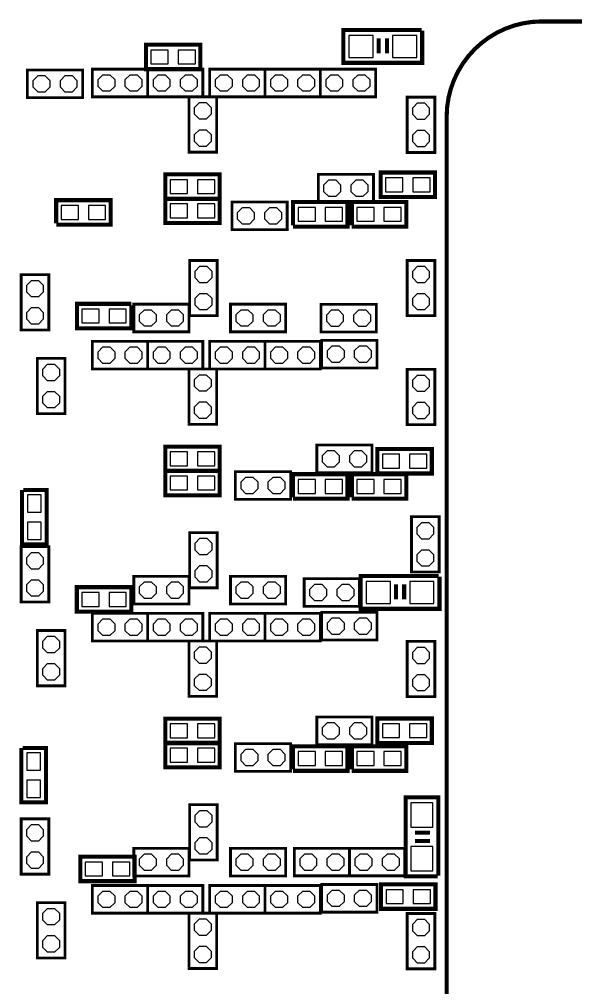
# Model space of a CAD drawing. Header units: millimetres. Extents: x -8 to 226, y -9 to 102.
# Drawn here: x 51.74 to 72.2, y 42.55 to 78.14 of the extents above; entities that cross this region are included whole.
import ezdxf

# ---------------------------------------------------------------- set-up
doc = ezdxf.new("R2010")
doc.units = ezdxf.units.MM
doc.header["$LTSCALE"] = 10
doc.layers.add('PG_SILKSCREEN_BOTTOM', color=3, linetype='Continuous')
doc.layers.add('PIN_BOTTOM', color=4, linetype='Continuous')

msp = doc.modelspace()

# ---------------------------------------------------------------- linework, layer by layer
at = {"layer": 'PG_SILKSCREEN_BOTTOM'}
for points in [[(67.452494, 74.560176, 0.1524, 0.1524, -0.414212), (70.952614, 78.060042, 0.1524, 0.1524, 0)], [(76.550774, 78.060042, 0.1524, 0.1524, 0), (70.952614, 78.060042, 0.1524, 0.1524, 0)], [(66.528188, 77.741272, 0.150114, 0.150114, 0), (63.654178, 77.741272, 0.150114, 0.150114, 0), (63.654178, 76.537312, 0.150114, 0.150114, 0), (66.553588, 76.537312, 0.150114, 0.150114, 0), (66.553588, 77.720952, 0.150114, 0.150114, 0)], [(64.955674, 77.436726, 0.150114, 0.150114, 0), (64.955674, 76.886816, 0.150114, 0.150114, 0)], [(65.255902, 77.436726, 0.150114, 0.150114, 0), (65.255902, 76.886816, 0.150114, 0.150114, 0)], [(67.452494, 74.560176, 0.1524, 0.1524, 0), (67.452494, 24.43988, 0.1524, 0.1524, 0)], [(57.107836, 71.537068, 0.150114, 0.150114, 0), (59.107832, 71.537068, 0.150114, 0.150114, 0), (59.107832, 72.437244, 0.150114, 0.150114, 0), (57.107836, 72.437244, 0.150114, 0.150114, 0), (57.107836, 71.587106, 0.150114, 0.150114, 0)], [(53.09489, 70.590664, 0.150114, 0.150114, 0), (55.094886, 70.590664, 0.150114, 0.150114, 0), (55.094886, 71.49084, 0.150114, 0.150114, 0), (53.09489, 71.49084, 0.150114, 0.150114, 0), (53.09489, 70.640702, 0.150114, 0.150114, 0)], [(59.107832, 71.548244, 0.150114, 0.150114, 0), (57.107836, 71.548244, 0.150114, 0.150114, 0), (57.107836, 70.648068, 0.150114, 0.150114, 0), (59.107832, 70.648068, 0.150114, 0.150114, 0), (59.107832, 71.498206, 0.150114, 0.150114, 0)], [(61.806836, 70.521068, 0.150114, 0.150114, 0), (63.806832, 70.521068, 0.150114, 0.150114, 0), (63.806832, 71.421244, 0.150114, 0.150114, 0), (61.806836, 71.421244, 0.150114, 0.150114, 0), (61.806836, 70.571106, 0.150114, 0.150114, 0)], [(63.965836, 70.521068, 0.150114, 0.150114, 0), (65.965832, 70.521068, 0.150114, 0.150114, 0), (65.965832, 71.421244, 0.150114, 0.150114, 0), (63.965836, 71.421244, 0.150114, 0.150114, 0), (63.965836, 70.571106, 0.150114, 0.150114, 0)], [(55.856886, 67.68084, 0.150114, 0.150114, 0), (53.85689, 67.68084, 0.150114, 0.150114, 0), (53.85689, 66.780664, 0.150114, 0.150114, 0), (55.856886, 66.780664, 0.150114, 0.150114, 0), (55.856886, 67.630802, 0.150114, 0.150114, 0)], [(57.107836, 61.535818, 0.150114, 0.150114, 0), (59.107832, 61.535818, 0.150114, 0.150114, 0), (59.107832, 62.435994, 0.150114, 0.150114, 0), (57.107836, 62.435994, 0.150114, 0.150114, 0), (57.107836, 61.585856, 0.150114, 0.150114, 0)], [(59.107832, 61.546994, 0.150114, 0.150114, 0), (57.107836, 61.546994, 0.150114, 0.150114, 0), (57.107836, 60.646818, 0.150114, 0.150114, 0), (59.107832, 60.646818, 0.150114, 0.150114, 0), (59.107832, 61.496956, 0.150114, 0.150114, 0)], [(61.806836, 60.519818, 0.150114, 0.150114, 0), (63.806832, 60.519818, 0.150114, 0.150114, 0), (63.806832, 61.419994, 0.150114, 0.150114, 0), (61.806836, 61.419994, 0.150114, 0.150114, 0), (61.806836, 60.569856, 0.150114, 0.150114, 0)], [(63.965836, 60.519818, 0.150114, 0.150114, 0), (65.965832, 60.519818, 0.150114, 0.150114, 0), (65.965832, 61.419994, 0.150114, 0.150114, 0), (63.965836, 61.419994, 0.150114, 0.150114, 0), (63.965836, 60.569856, 0.150114, 0.150114, 0)], [(51.8414, 60.83935, 0.150114, 0.150114, 0), (51.8414, 58.839354, 0.150114, 0.150114, 0), (52.741576, 58.839354, 0.150114, 0.150114, 0), (52.741576, 60.83935, 0.150114, 0.150114, 0), (51.891438, 60.83935, 0.150114, 0.150114, 0)], [(67.163188, 57.675272, 0.150114, 0.150114, 0), (64.289178, 57.675272, 0.150114, 0.150114, 0), (64.289178, 56.471312, 0.150114, 0.150114, 0), (67.188588, 56.471312, 0.150114, 0.150114, 0), (67.188588, 57.654952, 0.150114, 0.150114, 0)], [(65.590674, 57.370726, 0.150114, 0.150114, 0), (65.590674, 56.820816, 0.150114, 0.150114, 0)], [(65.890902, 57.370726, 0.150114, 0.150114, 0), (65.890902, 56.820816, 0.150114, 0.150114, 0)], [(57.107836, 51.534568, 0.150114, 0.150114, 0), (59.107832, 51.534568, 0.150114, 0.150114, 0), (59.107832, 52.434744, 0.150114, 0.150114, 0), (57.107836, 52.434744, 0.150114, 0.150114, 0), (57.107836, 51.584606, 0.150114, 0.150114, 0)], [(59.107832, 51.545744, 0.150114, 0.150114, 0), (57.107836, 51.545744, 0.150114, 0.150114, 0), (57.107836, 50.645568, 0.150114, 0.150114, 0), (59.107832, 50.645568, 0.150114, 0.150114, 0), (59.107832, 51.495706, 0.150114, 0.150114, 0)], [(51.816, 51.357276, 0.150114, 0.150114, 0), (51.816, 49.35728, 0.150114, 0.150114, 0), (52.716176, 49.35728, 0.150114, 0.150114, 0), (52.716176, 51.357276, 0.150114, 0.150114, 0), (51.866038, 51.357276, 0.150114, 0.150114, 0)], [(61.806836, 50.518568, 0.150114, 0.150114, 0), (63.806832, 50.518568, 0.150114, 0.150114, 0), (63.806832, 51.418744, 0.150114, 0.150114, 0), (61.806836, 51.418744, 0.150114, 0.150114, 0), (61.806836, 50.568606, 0.150114, 0.150114, 0)], [(63.965836, 50.518568, 0.150114, 0.150114, 0), (65.965832, 50.518568, 0.150114, 0.150114, 0), (65.965832, 51.418744, 0.150114, 0.150114, 0), (63.965836, 51.418744, 0.150114, 0.150114, 0), (63.965836, 50.568606, 0.150114, 0.150114, 0)], [(67.145408, 46.669452, 0.150114, 0.150114, 0), (67.145408, 49.543462, 0.150114, 0.150114, 0), (65.941448, 49.543462, 0.150114, 0.150114, 0), (65.941448, 46.644052, 0.150114, 0.150114, 0), (67.125088, 46.644052, 0.150114, 0.150114, 0)], [(66.840862, 48.241966, 0.150114, 0.150114, 0), (66.290952, 48.241966, 0.150114, 0.150114, 0)], [(66.840862, 47.941738, 0.150114, 0.150114, 0), (66.290952, 47.941738, 0.150114, 0.150114, 0)]]:
    msp.add_lwpolyline(points, format="xyseb", dxfattribs=at)
for points in [[(56.39689, 76.305664, 0.1524, 0.1524, 0), (58.396886, 76.305664, 0.1524, 0.1524, 0), (58.396886, 77.20584, 0.1524, 0.1524, 0), (56.39689, 77.20584, 0.1524, 0.1524, 0)], [(54.069488, 76.273152, 0.1016, 0.1016, 0), (52.037488, 76.273152, 0.1016, 0.1016, 0), (52.037488, 75.257152, 0.1016, 0.1016, 0), (54.069488, 75.257152, 0.1016, 0.1016, 0)], [(56.456834, 76.305156, 0.1016, 0.1016, 0), (54.424834, 76.305156, 0.1016, 0.1016, 0), (54.424834, 75.289156, 0.1016, 0.1016, 0), (56.456834, 75.289156, 0.1016, 0.1016, 0)], [(56.456834, 75.289156, 0.1016, 0.1016, 0), (58.488834, 75.289156, 0.1016, 0.1016, 0), (58.488834, 76.305156, 0.1016, 0.1016, 0), (56.456834, 76.305156, 0.1016, 0.1016, 0)], [(58.742834, 75.289156, 0.1016, 0.1016, 0), (60.774834, 75.289156, 0.1016, 0.1016, 0), (60.774834, 76.305156, 0.1016, 0.1016, 0), (58.742834, 76.305156, 0.1016, 0.1016, 0)], [(60.774834, 75.289156, 0.1016, 0.1016, 0), (62.806834, 75.289156, 0.1016, 0.1016, 0), (62.806834, 76.305156, 0.1016, 0.1016, 0), (60.774834, 76.305156, 0.1016, 0.1016, 0)], [(64.838834, 76.305156, 0.1016, 0.1016, 0), (62.806834, 76.305156, 0.1016, 0.1016, 0), (62.806834, 75.289156, 0.1016, 0.1016, 0), (64.838834, 75.289156, 0.1016, 0.1016, 0)], [(58.996834, 73.257156, 0.1016, 0.1016, 0), (58.996834, 75.289156, 0.1016, 0.1016, 0), (57.980834, 75.289156, 0.1016, 0.1016, 0), (57.980834, 73.257156, 0.1016, 0.1016, 0)], [(66.000884, 75.276202, 0.1016, 0.1016, 0), (66.000884, 73.244202, 0.1016, 0.1016, 0), (67.016884, 73.244202, 0.1016, 0.1016, 0), (67.016884, 75.276202, 0.1016, 0.1016, 0)], [(64.762888, 72.437752, 0.1016, 0.1016, 0), (62.730888, 72.437752, 0.1016, 0.1016, 0), (62.730888, 71.421752, 0.1016, 0.1016, 0), (64.762888, 71.421752, 0.1016, 0.1016, 0)], [(65.024762, 71.606664, 0.1524, 0.1524, 0), (67.024758, 71.606664, 0.1524, 0.1524, 0), (67.024758, 72.50684, 0.1524, 0.1524, 0), (65.024762, 72.50684, 0.1524, 0.1524, 0)], [(61.587888, 71.421752, 0.1016, 0.1016, 0), (59.555888, 71.421752, 0.1016, 0.1016, 0), (59.555888, 70.405752, 0.1016, 0.1016, 0), (61.587888, 70.405752, 0.1016, 0.1016, 0)], [(57.999884, 69.275452, 0.1016, 0.1016, 0), (57.999884, 67.243452, 0.1016, 0.1016, 0), (59.015884, 67.243452, 0.1016, 0.1016, 0), (59.015884, 69.275452, 0.1016, 0.1016, 0)], [(67.016884, 67.243452, 0.1016, 0.1016, 0), (67.016884, 69.275452, 0.1016, 0.1016, 0), (66.000884, 69.275452, 0.1016, 0.1016, 0), (66.000884, 67.243452, 0.1016, 0.1016, 0)], [(52.824888, 66.722752, 0.1016, 0.1016, 0), (52.824888, 68.754752, 0.1016, 0.1016, 0), (51.808888, 68.754752, 0.1016, 0.1016, 0), (51.808888, 66.722752, 0.1016, 0.1016, 0)], [(55.948834, 66.653156, 0.1016, 0.1016, 0), (57.980834, 66.653156, 0.1016, 0.1016, 0), (57.980834, 67.669156, 0.1016, 0.1016, 0), (55.948834, 67.669156, 0.1016, 0.1016, 0)], [(61.536834, 67.669156, 0.1016, 0.1016, 0), (59.504834, 67.669156, 0.1016, 0.1016, 0), (59.504834, 66.653156, 0.1016, 0.1016, 0), (61.536834, 66.653156, 0.1016, 0.1016, 0)], [(62.832488, 66.646552, 0.1016, 0.1016, 0), (64.864488, 66.646552, 0.1016, 0.1016, 0), (64.864488, 67.662552, 0.1016, 0.1016, 0), (62.832488, 67.662552, 0.1016, 0.1016, 0)], [(56.456834, 66.303906, 0.1016, 0.1016, 0), (54.424834, 66.303906, 0.1016, 0.1016, 0), (54.424834, 65.287906, 0.1016, 0.1016, 0), (56.456834, 65.287906, 0.1016, 0.1016, 0)], [(56.456834, 65.287906, 0.1016, 0.1016, 0), (58.488834, 65.287906, 0.1016, 0.1016, 0), (58.488834, 66.303906, 0.1016, 0.1016, 0), (56.456834, 66.303906, 0.1016, 0.1016, 0)], [(58.742834, 65.287906, 0.1016, 0.1016, 0), (60.774834, 65.287906, 0.1016, 0.1016, 0), (60.774834, 66.303906, 0.1016, 0.1016, 0), (58.742834, 66.303906, 0.1016, 0.1016, 0)], [(60.774834, 65.287906, 0.1016, 0.1016, 0), (62.806834, 65.287906, 0.1016, 0.1016, 0), (62.806834, 66.303906, 0.1016, 0.1016, 0), (60.774834, 66.303906, 0.1016, 0.1016, 0)], [(64.889888, 66.341752, 0.1016, 0.1016, 0), (62.857888, 66.341752, 0.1016, 0.1016, 0), (62.857888, 65.325752, 0.1016, 0.1016, 0), (64.889888, 65.325752, 0.1016, 0.1016, 0)], [(52.399184, 65.675002, 0.1016, 0.1016, 0), (52.399184, 63.643002, 0.1016, 0.1016, 0), (53.415184, 63.643002, 0.1016, 0.1016, 0), (53.415184, 65.675002, 0.1016, 0.1016, 0)], [(58.996834, 63.255906, 0.1016, 0.1016, 0), (58.996834, 65.287906, 0.1016, 0.1016, 0), (57.980834, 65.287906, 0.1016, 0.1016, 0), (57.980834, 63.255906, 0.1016, 0.1016, 0)], [(66.000884, 65.274952, 0.1016, 0.1016, 0), (66.000884, 63.242952, 0.1016, 0.1016, 0), (67.016884, 63.242952, 0.1016, 0.1016, 0), (67.016884, 65.274952, 0.1016, 0.1016, 0)], [(64.711834, 62.493906, 0.1016, 0.1016, 0), (62.679834, 62.493906, 0.1016, 0.1016, 0), (62.679834, 61.477906, 0.1016, 0.1016, 0), (64.711834, 61.477906, 0.1016, 0.1016, 0)], [(64.90589, 61.446664, 0.1524, 0.1524, 0), (66.905886, 61.446664, 0.1524, 0.1524, 0), (66.905886, 62.34684, 0.1524, 0.1524, 0), (64.90589, 62.34684, 0.1524, 0.1524, 0)], [(61.714888, 61.515752, 0.1016, 0.1016, 0), (59.682888, 61.515752, 0.1016, 0.1016, 0), (59.682888, 60.499752, 0.1016, 0.1016, 0), (61.714888, 60.499752, 0.1016, 0.1016, 0)], [(67.175888, 57.824878, 0.1016, 0.1016, 0), (67.175888, 59.856878, 0.1016, 0.1016, 0), (66.159888, 59.856878, 0.1016, 0.1016, 0), (66.159888, 57.824878, 0.1016, 0.1016, 0)], [(57.999884, 59.274202, 0.1016, 0.1016, 0), (57.999884, 57.242202, 0.1016, 0.1016, 0), (59.015884, 57.242202, 0.1016, 0.1016, 0), (59.015884, 59.274202, 0.1016, 0.1016, 0)], [(52.824888, 56.721502, 0.1016, 0.1016, 0), (52.824888, 58.753502, 0.1016, 0.1016, 0), (51.808888, 58.753502, 0.1016, 0.1016, 0), (51.808888, 56.721502, 0.1016, 0.1016, 0)], [(55.948834, 56.651906, 0.1016, 0.1016, 0), (57.980834, 56.651906, 0.1016, 0.1016, 0), (57.980834, 57.667906, 0.1016, 0.1016, 0), (55.948834, 57.667906, 0.1016, 0.1016, 0)], [(61.536834, 57.667906, 0.1016, 0.1016, 0), (59.504834, 57.667906, 0.1016, 0.1016, 0), (59.504834, 56.651906, 0.1016, 0.1016, 0), (61.536834, 56.651906, 0.1016, 0.1016, 0)], [(55.856886, 57.26684, 0.1524, 0.1524, 0), (53.85689, 57.26684, 0.1524, 0.1524, 0), (53.85689, 56.366664, 0.1524, 0.1524, 0), (55.856886, 56.366664, 0.1524, 0.1524, 0)], [(62.215014, 56.562752, 0.1016, 0.1016, 0), (64.247014, 56.562752, 0.1016, 0.1016, 0), (64.247014, 57.578752, 0.1016, 0.1016, 0), (62.215014, 57.578752, 0.1016, 0.1016, 0)], [(56.456834, 56.302656, 0.1016, 0.1016, 0), (54.424834, 56.302656, 0.1016, 0.1016, 0), (54.424834, 55.286656, 0.1016, 0.1016, 0), (56.456834, 55.286656, 0.1016, 0.1016, 0)], [(56.456834, 55.286656, 0.1016, 0.1016, 0), (58.488834, 55.286656, 0.1016, 0.1016, 0), (58.488834, 56.302656, 0.1016, 0.1016, 0), (56.456834, 56.302656, 0.1016, 0.1016, 0)], [(58.742834, 55.286656, 0.1016, 0.1016, 0), (60.774834, 55.286656, 0.1016, 0.1016, 0), (60.774834, 56.302656, 0.1016, 0.1016, 0), (58.742834, 56.302656, 0.1016, 0.1016, 0)], [(60.774834, 55.286656, 0.1016, 0.1016, 0), (62.806834, 55.286656, 0.1016, 0.1016, 0), (62.806834, 56.302656, 0.1016, 0.1016, 0), (60.774834, 56.302656, 0.1016, 0.1016, 0)], [(64.889888, 56.340502, 0.1016, 0.1016, 0), (62.857888, 56.340502, 0.1016, 0.1016, 0), (62.857888, 55.324502, 0.1016, 0.1016, 0), (64.889888, 55.324502, 0.1016, 0.1016, 0)], [(52.399184, 55.673752, 0.1016, 0.1016, 0), (52.399184, 53.641752, 0.1016, 0.1016, 0), (53.415184, 53.641752, 0.1016, 0.1016, 0), (53.415184, 55.673752, 0.1016, 0.1016, 0)], [(58.996834, 53.254656, 0.1016, 0.1016, 0), (58.996834, 55.286656, 0.1016, 0.1016, 0), (57.980834, 55.286656, 0.1016, 0.1016, 0), (57.980834, 53.254656, 0.1016, 0.1016, 0)], [(66.000884, 55.273702, 0.1016, 0.1016, 0), (66.000884, 53.241702, 0.1016, 0.1016, 0), (67.016884, 53.241702, 0.1016, 0.1016, 0), (67.016884, 55.273702, 0.1016, 0.1016, 0)], [(64.711834, 52.492656, 0.1016, 0.1016, 0), (62.679834, 52.492656, 0.1016, 0.1016, 0), (62.679834, 51.476656, 0.1016, 0.1016, 0), (64.711834, 51.476656, 0.1016, 0.1016, 0)], [(64.90589, 51.540664, 0.1524, 0.1524, 0), (66.905886, 51.540664, 0.1524, 0.1524, 0), (66.905886, 52.44084, 0.1524, 0.1524, 0), (64.90589, 52.44084, 0.1524, 0.1524, 0)], [(61.714888, 51.514502, 0.1016, 0.1016, 0), (59.682888, 51.514502, 0.1016, 0.1016, 0), (59.682888, 50.498502, 0.1016, 0.1016, 0), (61.714888, 50.498502, 0.1016, 0.1016, 0)], [(57.999884, 49.272952, 0.1016, 0.1016, 0), (57.999884, 47.240952, 0.1016, 0.1016, 0), (59.015884, 47.240952, 0.1016, 0.1016, 0), (59.015884, 49.272952, 0.1016, 0.1016, 0)], [(52.824888, 46.720252, 0.1016, 0.1016, 0), (52.824888, 48.752252, 0.1016, 0.1016, 0), (51.808888, 48.752252, 0.1016, 0.1016, 0), (51.808888, 46.720252, 0.1016, 0.1016, 0)], [(55.948834, 46.650656, 0.1016, 0.1016, 0), (57.980834, 46.650656, 0.1016, 0.1016, 0), (57.980834, 47.666656, 0.1016, 0.1016, 0), (55.948834, 47.666656, 0.1016, 0.1016, 0)], [(61.536834, 47.666656, 0.1016, 0.1016, 0), (59.504834, 47.666656, 0.1016, 0.1016, 0), (59.504834, 46.650656, 0.1016, 0.1016, 0), (61.536834, 46.650656, 0.1016, 0.1016, 0)], [(63.881762, 47.672752, 0.1016, 0.1016, 0), (61.849762, 47.672752, 0.1016, 0.1016, 0), (61.849762, 46.656752, 0.1016, 0.1016, 0), (63.881762, 46.656752, 0.1016, 0.1016, 0)], [(65.913762, 47.672752, 0.1016, 0.1016, 0), (63.881762, 47.672752, 0.1016, 0.1016, 0), (63.881762, 46.656752, 0.1016, 0.1016, 0), (65.913762, 46.656752, 0.1016, 0.1016, 0)], [(55.983886, 47.36084, 0.1524, 0.1524, 0), (53.98389, 47.36084, 0.1524, 0.1524, 0), (53.98389, 46.460664, 0.1524, 0.1524, 0), (55.983886, 46.460664, 0.1524, 0.1524, 0)], [(56.456834, 46.301406, 0.1016, 0.1016, 0), (54.424834, 46.301406, 0.1016, 0.1016, 0), (54.424834, 45.285406, 0.1016, 0.1016, 0), (56.456834, 45.285406, 0.1016, 0.1016, 0)], [(56.456834, 45.285406, 0.1016, 0.1016, 0), (58.488834, 45.285406, 0.1016, 0.1016, 0), (58.488834, 46.301406, 0.1016, 0.1016, 0), (56.456834, 46.301406, 0.1016, 0.1016, 0)], [(58.742834, 45.285406, 0.1016, 0.1016, 0), (60.774834, 45.285406, 0.1016, 0.1016, 0), (60.774834, 46.301406, 0.1016, 0.1016, 0), (58.742834, 46.301406, 0.1016, 0.1016, 0)], [(60.774834, 45.285406, 0.1016, 0.1016, 0), (62.806834, 45.285406, 0.1016, 0.1016, 0), (62.806834, 46.301406, 0.1016, 0.1016, 0), (60.774834, 46.301406, 0.1016, 0.1016, 0)], [(64.889888, 46.339252, 0.1016, 0.1016, 0), (62.857888, 46.339252, 0.1016, 0.1016, 0), (62.857888, 45.323252, 0.1016, 0.1016, 0), (64.889888, 45.323252, 0.1016, 0.1016, 0)], [(67.041014, 46.34484, 0.1524, 0.1524, 0), (65.041018, 46.34484, 0.1524, 0.1524, 0), (65.041018, 45.444664, 0.1524, 0.1524, 0), (67.041014, 45.444664, 0.1524, 0.1524, 0)], [(52.399184, 45.672502, 0.1016, 0.1016, 0), (52.399184, 43.640502, 0.1016, 0.1016, 0), (53.415184, 43.640502, 0.1016, 0.1016, 0), (53.415184, 45.672502, 0.1016, 0.1016, 0)], [(58.996834, 43.253406, 0.1016, 0.1016, 0), (58.996834, 45.285406, 0.1016, 0.1016, 0), (57.980834, 45.285406, 0.1016, 0.1016, 0), (57.980834, 43.253406, 0.1016, 0.1016, 0)], [(66.000884, 45.272452, 0.1016, 0.1016, 0), (66.000884, 43.240452, 0.1016, 0.1016, 0), (67.016884, 43.240452, 0.1016, 0.1016, 0), (67.016884, 45.272452, 0.1016, 0.1016, 0)]]:
    msp.add_lwpolyline(points, format="xyseb", close=True, dxfattribs=at)
at = {"layer": 'PIN_BOTTOM'}
for points in [[(63.861188, 76.730352), (64.750188, 76.730352), (64.750188, 77.543152), (63.861188, 77.543152)], [(65.461388, 76.730352), (66.350388, 76.730352), (66.350388, 77.543152), (65.461388, 77.543152)], [(57.214516, 77.009752), (56.579516, 77.009752), (56.579516, 76.501752), (57.214516, 76.501752)], [(58.21426, 77.009752), (57.57926, 77.009752), (57.57926, 76.501752), (58.21426, 76.501752)], [(52.67961, 75.460352), (52.427114, 75.460352), (52.248562, 75.638904), (52.248562, 75.8914), (52.427114, 76.069952), (52.67961, 76.069952), (52.858162, 75.8914), (52.858162, 75.638904)], [(53.679862, 75.460352), (53.427366, 75.460352), (53.248814, 75.638904), (53.248814, 75.8914), (53.427366, 76.069952), (53.679862, 76.069952), (53.858414, 75.8914), (53.858414, 75.638904)], [(55.066956, 75.492356), (54.81446, 75.492356), (54.635908, 75.670908), (54.635908, 75.923404), (54.81446, 76.101956), (55.066956, 76.101956), (55.245508, 75.923404), (55.245508, 75.670908)], [(56.067208, 75.492356), (55.814712, 75.492356), (55.63616, 75.670908), (55.63616, 75.923404), (55.814712, 76.101956), (56.067208, 76.101956), (56.24576, 75.923404), (56.24576, 75.670908)], [(57.098956, 75.492356), (56.84646, 75.492356), (56.667908, 75.670908), (56.667908, 75.923404), (56.84646, 76.101956), (57.098956, 76.101956), (57.277508, 75.923404), (57.277508, 75.670908)], [(58.099208, 75.492356), (57.846712, 75.492356), (57.66816, 75.670908), (57.66816, 75.923404), (57.846712, 76.101956), (58.099208, 76.101956), (58.27776, 75.923404), (58.27776, 75.670908)], [(59.384956, 75.492356), (59.13246, 75.492356), (58.953908, 75.670908), (58.953908, 75.923404), (59.13246, 76.101956), (59.384956, 76.101956), (59.563508, 75.923404), (59.563508, 75.670908)], [(60.385208, 75.492356), (60.132712, 75.492356), (59.95416, 75.670908), (59.95416, 75.923404), (60.132712, 76.101956), (60.385208, 76.101956), (60.56376, 75.923404), (60.56376, 75.670908)], [(61.416956, 75.492356), (61.16446, 75.492356), (60.985908, 75.670908), (60.985908, 75.923404), (61.16446, 76.101956), (61.416956, 76.101956), (61.595508, 75.923404), (61.595508, 75.670908)], [(62.417208, 75.492356), (62.164712, 75.492356), (61.98616, 75.670908), (61.98616, 75.923404), (62.164712, 76.101956), (62.417208, 76.101956), (62.59576, 75.923404), (62.59576, 75.670908)], [(63.448956, 75.492356), (63.19646, 75.492356), (63.017908, 75.670908), (63.017908, 75.923404), (63.19646, 76.101956), (63.448956, 76.101956), (63.627508, 75.923404), (63.627508, 75.670908)], [(64.449208, 75.492356), (64.196712, 75.492356), (64.01816, 75.670908), (64.01816, 75.923404), (64.196712, 76.101956), (64.449208, 76.101956), (64.62776, 75.923404), (64.62776, 75.670908)], [(58.615082, 74.468482), (58.362586, 74.468482), (58.184034, 74.647034), (58.184034, 74.89953), (58.362586, 75.078082), (58.615082, 75.078082), (58.793634, 74.89953), (58.793634, 74.647034)], [(66.635132, 74.455528), (66.382636, 74.455528), (66.204084, 74.63408), (66.204084, 74.886576), (66.382636, 75.065128), (66.635132, 75.065128), (66.813684, 74.886576), (66.813684, 74.63408)], [(58.615082, 73.46823), (58.362586, 73.46823), (58.184034, 73.646782), (58.184034, 73.899278), (58.362586, 74.07783), (58.615082, 74.07783), (58.793634, 73.899278), (58.793634, 73.646782)], [(66.635132, 73.455276), (66.382636, 73.455276), (66.204084, 73.633828), (66.204084, 73.886324), (66.382636, 74.064876), (66.635132, 74.064876), (66.813684, 73.886324), (66.813684, 73.633828)], [(65.842388, 72.310752), (65.207388, 72.310752), (65.207388, 71.802752), (65.842388, 71.802752)], [(66.842132, 72.310752), (66.207132, 72.310752), (66.207132, 71.802752), (66.842132, 71.802752)], [(57.925462, 72.241156), (57.290462, 72.241156), (57.290462, 71.733156), (57.925462, 71.733156)], [(58.925206, 72.241156), (58.290206, 72.241156), (58.290206, 71.733156), (58.925206, 71.733156)], [(63.37301, 71.624952), (63.120514, 71.624952), (62.941962, 71.803504), (62.941962, 72.056), (63.120514, 72.234552), (63.37301, 72.234552), (63.551562, 72.056), (63.551562, 71.803504)], [(64.373262, 71.624952), (64.120766, 71.624952), (63.942214, 71.803504), (63.942214, 72.056), (64.120766, 72.234552), (64.373262, 72.234552), (64.551814, 72.056), (64.551814, 71.803504)], [(53.912516, 71.294752), (53.277516, 71.294752), (53.277516, 70.786752), (53.912516, 70.786752)], [(54.91226, 71.294752), (54.27726, 71.294752), (54.27726, 70.786752), (54.91226, 70.786752)], [(57.290462, 70.844156), (57.925462, 70.844156), (57.925462, 71.352156), (57.290462, 71.352156)], [(58.290206, 70.844156), (58.925206, 70.844156), (58.925206, 71.352156), (58.290206, 71.352156)], [(60.19801, 70.608952), (59.945514, 70.608952), (59.766962, 70.787504), (59.766962, 71.04), (59.945514, 71.218552), (60.19801, 71.218552), (60.376562, 71.04), (60.376562, 70.787504)], [(61.198262, 70.608952), (60.945766, 70.608952), (60.767214, 70.787504), (60.767214, 71.04), (60.945766, 71.218552), (61.198262, 71.218552), (61.376814, 71.04), (61.376814, 70.787504)], [(62.624462, 71.225156), (61.989462, 71.225156), (61.989462, 70.717156), (62.624462, 70.717156)], [(63.624206, 71.225156), (62.989206, 71.225156), (62.989206, 70.717156), (63.624206, 70.717156)], [(64.783462, 71.225156), (64.148462, 71.225156), (64.148462, 70.717156), (64.783462, 70.717156)], [(65.783206, 71.225156), (65.148206, 71.225156), (65.148206, 70.717156), (65.783206, 70.717156)], [(58.634132, 68.454778), (58.381636, 68.454778), (58.203084, 68.63333), (58.203084, 68.885826), (58.381636, 69.064378), (58.634132, 69.064378), (58.812684, 68.885826), (58.812684, 68.63333)], [(66.635132, 68.454778), (66.382636, 68.454778), (66.204084, 68.63333), (66.204084, 68.885826), (66.382636, 69.064378), (66.635132, 69.064378), (66.813684, 68.885826), (66.813684, 68.63333)], [(52.443136, 67.934078), (52.19064, 67.934078), (52.012088, 68.11263), (52.012088, 68.365126), (52.19064, 68.543678), (52.443136, 68.543678), (52.621688, 68.365126), (52.621688, 68.11263)], [(58.634132, 67.454526), (58.381636, 67.454526), (58.203084, 67.633078), (58.203084, 67.885574), (58.381636, 68.064126), (58.634132, 68.064126), (58.812684, 67.885574), (58.812684, 67.633078)], [(66.635132, 67.454526), (66.382636, 67.454526), (66.204084, 67.633078), (66.204084, 67.885574), (66.382636, 68.064126), (66.635132, 68.064126), (66.813684, 67.885574), (66.813684, 67.633078)], [(52.443136, 66.933826), (52.19064, 66.933826), (52.012088, 67.112378), (52.012088, 67.364874), (52.19064, 67.543426), (52.443136, 67.543426), (52.621688, 67.364874), (52.621688, 67.112378)], [(54.039516, 66.976752), (54.674516, 66.976752), (54.674516, 67.484752), (54.039516, 67.484752)], [(55.03926, 66.976752), (55.67426, 66.976752), (55.67426, 67.484752), (55.03926, 67.484752)], [(56.590956, 66.856356), (56.33846, 66.856356), (56.159908, 67.034908), (56.159908, 67.287404), (56.33846, 67.465956), (56.590956, 67.465956), (56.769508, 67.287404), (56.769508, 67.034908)], [(57.591208, 66.856356), (57.338712, 66.856356), (57.16016, 67.034908), (57.16016, 67.287404), (57.338712, 67.465956), (57.591208, 67.465956), (57.76976, 67.287404), (57.76976, 67.034908)], [(60.146956, 66.856356), (59.89446, 66.856356), (59.715908, 67.034908), (59.715908, 67.287404), (59.89446, 67.465956), (60.146956, 67.465956), (60.325508, 67.287404), (60.325508, 67.034908)], [(61.147208, 66.856356), (60.894712, 66.856356), (60.71616, 67.034908), (60.71616, 67.287404), (60.894712, 67.465956), (61.147208, 67.465956), (61.32576, 67.287404), (61.32576, 67.034908)], [(63.47461, 66.849752), (63.222114, 66.849752), (63.043562, 67.028304), (63.043562, 67.2808), (63.222114, 67.459352), (63.47461, 67.459352), (63.653162, 67.2808), (63.653162, 67.028304)], [(64.474862, 66.849752), (64.222366, 66.849752), (64.043814, 67.028304), (64.043814, 67.2808), (64.222366, 67.459352), (64.474862, 67.459352), (64.653414, 67.2808), (64.653414, 67.028304)], [(55.066956, 65.491106), (54.81446, 65.491106), (54.635908, 65.669658), (54.635908, 65.922154), (54.81446, 66.100706), (55.066956, 66.100706), (55.245508, 65.922154), (55.245508, 65.669658)], [(56.067208, 65.491106), (55.814712, 65.491106), (55.63616, 65.669658), (55.63616, 65.922154), (55.814712, 66.100706), (56.067208, 66.100706), (56.24576, 65.922154), (56.24576, 65.669658)], [(57.098956, 65.491106), (56.84646, 65.491106), (56.667908, 65.669658), (56.667908, 65.922154), (56.84646, 66.100706), (57.098956, 66.100706), (57.277508, 65.922154), (57.277508, 65.669658)], [(58.099208, 65.491106), (57.846712, 65.491106), (57.66816, 65.669658), (57.66816, 65.922154), (57.846712, 66.100706), (58.099208, 66.100706), (58.27776, 65.922154), (58.27776, 65.669658)], [(59.384956, 65.491106), (59.13246, 65.491106), (58.953908, 65.669658), (58.953908, 65.922154), (59.13246, 66.100706), (59.384956, 66.100706), (59.563508, 65.922154), (59.563508, 65.669658)], [(60.385208, 65.491106), (60.132712, 65.491106), (59.95416, 65.669658), (59.95416, 65.922154), (60.132712, 66.100706), (60.385208, 66.100706), (60.56376, 65.922154), (60.56376, 65.669658)], [(61.416956, 65.491106), (61.16446, 65.491106), (60.985908, 65.669658), (60.985908, 65.922154), (61.16446, 66.100706), (61.416956, 66.100706), (61.595508, 65.922154), (61.595508, 65.669658)], [(62.417208, 65.491106), (62.164712, 65.491106), (61.98616, 65.669658), (61.98616, 65.922154), (62.164712, 66.100706), (62.417208, 66.100706), (62.59576, 65.922154), (62.59576, 65.669658)], [(63.50001, 65.528952), (63.247514, 65.528952), (63.068962, 65.707504), (63.068962, 65.96), (63.247514, 66.138552), (63.50001, 66.138552), (63.678562, 65.96), (63.678562, 65.707504)], [(64.500262, 65.528952), (64.247766, 65.528952), (64.069214, 65.707504), (64.069214, 65.96), (64.247766, 66.138552), (64.500262, 66.138552), (64.678814, 65.96), (64.678814, 65.707504)], [(53.033432, 64.854328), (52.780936, 64.854328), (52.602384, 65.03288), (52.602384, 65.285376), (52.780936, 65.463928), (53.033432, 65.463928), (53.211984, 65.285376), (53.211984, 65.03288)], [(58.615082, 64.467232), (58.362586, 64.467232), (58.184034, 64.645784), (58.184034, 64.89828), (58.362586, 65.076832), (58.615082, 65.076832), (58.793634, 64.89828), (58.793634, 64.645784)], [(66.635132, 64.454278), (66.382636, 64.454278), (66.204084, 64.63283), (66.204084, 64.885326), (66.382636, 65.063878), (66.635132, 65.063878), (66.813684, 64.885326), (66.813684, 64.63283)], [(53.033432, 63.854076), (52.780936, 63.854076), (52.602384, 64.032628), (52.602384, 64.285124), (52.780936, 64.463676), (53.033432, 64.463676), (53.211984, 64.285124), (53.211984, 64.032628)], [(58.615082, 63.46698), (58.362586, 63.46698), (58.184034, 63.645532), (58.184034, 63.898028), (58.362586, 64.07658), (58.615082, 64.07658), (58.793634, 63.898028), (58.793634, 63.645532)], [(66.635132, 63.454026), (66.382636, 63.454026), (66.204084, 63.632578), (66.204084, 63.885074), (66.382636, 64.063626), (66.635132, 64.063626), (66.813684, 63.885074), (66.813684, 63.632578)], [(63.321956, 61.681106), (63.06946, 61.681106), (62.890908, 61.859658), (62.890908, 62.112154), (63.06946, 62.290706), (63.321956, 62.290706), (63.500508, 62.112154), (63.500508, 61.859658)], [(64.322208, 61.681106), (64.069712, 61.681106), (63.89116, 61.859658), (63.89116, 62.112154), (64.069712, 62.290706), (64.322208, 62.290706), (64.50076, 62.112154), (64.50076, 61.859658)], [(57.925462, 62.239906), (57.290462, 62.239906), (57.290462, 61.731906), (57.925462, 61.731906)], [(58.925206, 62.239906), (58.290206, 62.239906), (58.290206, 61.731906), (58.925206, 61.731906)], [(65.723516, 62.150752), (65.088516, 62.150752), (65.088516, 61.642752), (65.723516, 61.642752)], [(66.72326, 62.150752), (66.08826, 62.150752), (66.08826, 61.642752), (66.72326, 61.642752)], [(57.290462, 60.842906), (57.925462, 60.842906), (57.925462, 61.350906), (57.290462, 61.350906)], [(58.290206, 60.842906), (58.925206, 60.842906), (58.925206, 61.350906), (58.290206, 61.350906)], [(60.32501, 60.702952), (60.072514, 60.702952), (59.893962, 60.881504), (59.893962, 61.134), (60.072514, 61.312552), (60.32501, 61.312552), (60.503562, 61.134), (60.503562, 60.881504)], [(61.325262, 60.702952), (61.072766, 60.702952), (60.894214, 60.881504), (60.894214, 61.134), (61.072766, 61.312552), (61.325262, 61.312552), (61.503814, 61.134), (61.503814, 60.881504)], [(62.624462, 61.223906), (61.989462, 61.223906), (61.989462, 60.715906), (62.624462, 60.715906)], [(63.624206, 61.223906), (62.989206, 61.223906), (62.989206, 60.715906), (63.624206, 60.715906)], [(64.783462, 61.223906), (64.148462, 61.223906), (64.148462, 60.715906), (64.783462, 60.715906)], [(65.783206, 61.223906), (65.148206, 61.223906), (65.148206, 60.715906), (65.783206, 60.715906)], [(52.545488, 60.021724), (52.545488, 60.656724), (52.037488, 60.656724), (52.037488, 60.021724)], [(52.545488, 59.02198), (52.545488, 59.65698), (52.037488, 59.65698), (52.037488, 59.02198)], [(66.794136, 59.036204), (66.54164, 59.036204), (66.363088, 59.214756), (66.363088, 59.467252), (66.54164, 59.645804), (66.794136, 59.645804), (66.972688, 59.467252), (66.972688, 59.214756)], [(58.634132, 58.453528), (58.381636, 58.453528), (58.203084, 58.63208), (58.203084, 58.884576), (58.381636, 59.063128), (58.634132, 59.063128), (58.812684, 58.884576), (58.812684, 58.63208)], [(52.443136, 57.932828), (52.19064, 57.932828), (52.012088, 58.11138), (52.012088, 58.363876), (52.19064, 58.542428), (52.443136, 58.542428), (52.621688, 58.363876), (52.621688, 58.11138)], [(66.794136, 58.035952), (66.54164, 58.035952), (66.363088, 58.214504), (66.363088, 58.467), (66.54164, 58.645552), (66.794136, 58.645552), (66.972688, 58.467), (66.972688, 58.214504)], [(58.634132, 57.453276), (58.381636, 57.453276), (58.203084, 57.631828), (58.203084, 57.884324), (58.381636, 58.062876), (58.634132, 58.062876), (58.812684, 57.884324), (58.812684, 57.631828)], [(52.443136, 56.932576), (52.19064, 56.932576), (52.012088, 57.111128), (52.012088, 57.363624), (52.19064, 57.542176), (52.443136, 57.542176), (52.621688, 57.363624), (52.621688, 57.111128)], [(56.590956, 56.855106), (56.33846, 56.855106), (56.159908, 57.033658), (56.159908, 57.286154), (56.33846, 57.464706), (56.590956, 57.464706), (56.769508, 57.286154), (56.769508, 57.033658)], [(57.591208, 56.855106), (57.338712, 56.855106), (57.16016, 57.033658), (57.16016, 57.286154), (57.338712, 57.464706), (57.591208, 57.464706), (57.76976, 57.286154), (57.76976, 57.033658)], [(60.146956, 56.855106), (59.89446, 56.855106), (59.715908, 57.033658), (59.715908, 57.286154), (59.89446, 57.464706), (60.146956, 57.464706), (60.325508, 57.286154), (60.325508, 57.033658)], [(61.147208, 56.855106), (60.894712, 56.855106), (60.71616, 57.033658), (60.71616, 57.286154), (60.894712, 57.464706), (61.147208, 57.464706), (61.32576, 57.286154), (61.32576, 57.033658)], [(62.857136, 56.765952), (62.60464, 56.765952), (62.426088, 56.944504), (62.426088, 57.197), (62.60464, 57.375552), (62.857136, 57.375552), (63.035688, 57.197), (63.035688, 56.944504)], [(63.857388, 56.765952), (63.604892, 56.765952), (63.42634, 56.944504), (63.42634, 57.197), (63.604892, 57.375552), (63.857388, 57.375552), (64.03594, 57.197), (64.03594, 56.944504)], [(64.496188, 56.664352), (65.385188, 56.664352), (65.385188, 57.477152), (64.496188, 57.477152)], [(66.096388, 56.664352), (66.985388, 56.664352), (66.985388, 57.477152), (66.096388, 57.477152)], [(54.039516, 56.562752), (54.674516, 56.562752), (54.674516, 57.070752), (54.039516, 57.070752)], [(55.03926, 56.562752), (55.67426, 56.562752), (55.67426, 57.070752), (55.03926, 57.070752)], [(55.066956, 55.489856), (54.81446, 55.489856), (54.635908, 55.668408), (54.635908, 55.920904), (54.81446, 56.099456), (55.066956, 56.099456), (55.245508, 55.920904), (55.245508, 55.668408)], [(56.067208, 55.489856), (55.814712, 55.489856), (55.63616, 55.668408), (55.63616, 55.920904), (55.814712, 56.099456), (56.067208, 56.099456), (56.24576, 55.920904), (56.24576, 55.668408)], [(57.098956, 55.489856), (56.84646, 55.489856), (56.667908, 55.668408), (56.667908, 55.920904), (56.84646, 56.099456), (57.098956, 56.099456), (57.277508, 55.920904), (57.277508, 55.668408)], [(58.099208, 55.489856), (57.846712, 55.489856), (57.66816, 55.668408), (57.66816, 55.920904), (57.846712, 56.099456), (58.099208, 56.099456), (58.27776, 55.920904), (58.27776, 55.668408)], [(59.384956, 55.489856), (59.13246, 55.489856), (58.953908, 55.668408), (58.953908, 55.920904), (59.13246, 56.099456), (59.384956, 56.099456), (59.563508, 55.920904), (59.563508, 55.668408)], [(60.385208, 55.489856), (60.132712, 55.489856), (59.95416, 55.668408), (59.95416, 55.920904), (60.132712, 56.099456), (60.385208, 56.099456), (60.56376, 55.920904), (60.56376, 55.668408)], [(61.416956, 55.489856), (61.16446, 55.489856), (60.985908, 55.668408), (60.985908, 55.920904), (61.16446, 56.099456), (61.416956, 56.099456), (61.595508, 55.920904), (61.595508, 55.668408)], [(62.417208, 55.489856), (62.164712, 55.489856), (61.98616, 55.668408), (61.98616, 55.920904), (62.164712, 56.099456), (62.417208, 56.099456), (62.59576, 55.920904), (62.59576, 55.668408)], [(63.50001, 55.527702), (63.247514, 55.527702), (63.068962, 55.706254), (63.068962, 55.95875), (63.247514, 56.137302), (63.50001, 56.137302), (63.678562, 55.95875), (63.678562, 55.706254)], [(64.500262, 55.527702), (64.247766, 55.527702), (64.069214, 55.706254), (64.069214, 55.95875), (64.247766, 56.137302), (64.500262, 56.137302), (64.678814, 55.95875), (64.678814, 55.706254)], [(53.033432, 54.853078), (52.780936, 54.853078), (52.602384, 55.03163), (52.602384, 55.284126), (52.780936, 55.462678), (53.033432, 55.462678), (53.211984, 55.284126), (53.211984, 55.03163)], [(58.615082, 54.465982), (58.362586, 54.465982), (58.184034, 54.644534), (58.184034, 54.89703), (58.362586, 55.075582), (58.615082, 55.075582), (58.793634, 54.89703), (58.793634, 54.644534)], [(66.635132, 54.453028), (66.382636, 54.453028), (66.204084, 54.63158), (66.204084, 54.884076), (66.382636, 55.062628), (66.635132, 55.062628), (66.813684, 54.884076), (66.813684, 54.63158)], [(53.033432, 53.852826), (52.780936, 53.852826), (52.602384, 54.031378), (52.602384, 54.283874), (52.780936, 54.462426), (53.033432, 54.462426), (53.211984, 54.283874), (53.211984, 54.031378)], [(58.615082, 53.46573), (58.362586, 53.46573), (58.184034, 53.644282), (58.184034, 53.896778), (58.362586, 54.07533), (58.615082, 54.07533), (58.793634, 53.896778), (58.793634, 53.644282)], [(66.635132, 53.452776), (66.382636, 53.452776), (66.204084, 53.631328), (66.204084, 53.883824), (66.382636, 54.062376), (66.635132, 54.062376), (66.813684, 53.883824), (66.813684, 53.631328)], [(57.925462, 52.238656), (57.290462, 52.238656), (57.290462, 51.730656), (57.925462, 51.730656)], [(58.925206, 52.238656), (58.290206, 52.238656), (58.290206, 51.730656), (58.925206, 51.730656)], [(63.321956, 51.679856), (63.06946, 51.679856), (62.890908, 51.858408), (62.890908, 52.110904), (63.06946, 52.289456), (63.321956, 52.289456), (63.500508, 52.110904), (63.500508, 51.858408)], [(64.322208, 51.679856), (64.069712, 51.679856), (63.89116, 51.858408), (63.89116, 52.110904), (64.069712, 52.289456), (64.322208, 52.289456), (64.50076, 52.110904), (64.50076, 51.858408)], [(65.723516, 52.244752), (65.088516, 52.244752), (65.088516, 51.736752), (65.723516, 51.736752)], [(66.72326, 52.244752), (66.08826, 52.244752), (66.08826, 51.736752), (66.72326, 51.736752)], [(57.290462, 50.841656), (57.925462, 50.841656), (57.925462, 51.349656), (57.290462, 51.349656)], [(58.290206, 50.841656), (58.925206, 50.841656), (58.925206, 51.349656), (58.290206, 51.349656)], [(60.32501, 50.701702), (60.072514, 50.701702), (59.893962, 50.880254), (59.893962, 51.13275), (60.072514, 51.311302), (60.32501, 51.311302), (60.503562, 51.13275), (60.503562, 50.880254)], [(61.325262, 50.701702), (61.072766, 50.701702), (60.894214, 50.880254), (60.894214, 51.13275), (61.072766, 51.311302), (61.325262, 51.311302), (61.503814, 51.13275), (61.503814, 50.880254)], [(52.520088, 50.53965), (52.520088, 51.17465), (52.012088, 51.17465), (52.012088, 50.53965)], [(62.624462, 51.222656), (61.989462, 51.222656), (61.989462, 50.714656), (62.624462, 50.714656)], [(63.624206, 51.222656), (62.989206, 51.222656), (62.989206, 50.714656), (63.624206, 50.714656)], [(64.783462, 51.222656), (64.148462, 51.222656), (64.148462, 50.714656), (64.783462, 50.714656)], [(65.783206, 51.222656), (65.148206, 51.222656), (65.148206, 50.714656), (65.783206, 50.714656)], [(52.520088, 49.539906), (52.520088, 50.174906), (52.012088, 50.174906), (52.012088, 49.539906)], [(66.134488, 49.336452), (66.134488, 48.447452), (66.947288, 48.447452), (66.947288, 49.336452)], [(58.634132, 48.452278), (58.381636, 48.452278), (58.203084, 48.63083), (58.203084, 48.883326), (58.381636, 49.061878), (58.634132, 49.061878), (58.812684, 48.883326), (58.812684, 48.63083)], [(52.443136, 47.931578), (52.19064, 47.931578), (52.012088, 48.11013), (52.012088, 48.362626), (52.19064, 48.541178), (52.443136, 48.541178), (52.621688, 48.362626), (52.621688, 48.11013)], [(58.634132, 47.452026), (58.381636, 47.452026), (58.203084, 47.630578), (58.203084, 47.883074), (58.381636, 48.061626), (58.634132, 48.061626), (58.812684, 47.883074), (58.812684, 47.630578)], [(66.134488, 47.736252), (66.134488, 46.847252), (66.947288, 46.847252), (66.947288, 47.736252)], [(52.443136, 46.931326), (52.19064, 46.931326), (52.012088, 47.109878), (52.012088, 47.362374), (52.19064, 47.540926), (52.443136, 47.540926), (52.621688, 47.362374), (52.621688, 47.109878)], [(56.590956, 46.853856), (56.33846, 46.853856), (56.159908, 47.032408), (56.159908, 47.284904), (56.33846, 47.463456), (56.590956, 47.463456), (56.769508, 47.284904), (56.769508, 47.032408)], [(57.591208, 46.853856), (57.338712, 46.853856), (57.16016, 47.032408), (57.16016, 47.284904), (57.338712, 47.463456), (57.591208, 47.463456), (57.76976, 47.284904), (57.76976, 47.032408)], [(60.146956, 46.853856), (59.89446, 46.853856), (59.715908, 47.032408), (59.715908, 47.284904), (59.89446, 47.463456), (60.146956, 47.463456), (60.325508, 47.284904), (60.325508, 47.032408)], [(61.147208, 46.853856), (60.894712, 46.853856), (60.71616, 47.032408), (60.71616, 47.284904), (60.894712, 47.463456), (61.147208, 47.463456), (61.32576, 47.284904), (61.32576, 47.032408)], [(62.491884, 46.859952), (62.239388, 46.859952), (62.060836, 47.038504), (62.060836, 47.291), (62.239388, 47.469552), (62.491884, 47.469552), (62.670436, 47.291), (62.670436, 47.038504)], [(63.492136, 46.859952), (63.23964, 46.859952), (63.061088, 47.038504), (63.061088, 47.291), (63.23964, 47.469552), (63.492136, 47.469552), (63.670688, 47.291), (63.670688, 47.038504)], [(64.523884, 46.859952), (64.271388, 46.859952), (64.092836, 47.038504), (64.092836, 47.291), (64.271388, 47.469552), (64.523884, 47.469552), (64.702436, 47.291), (64.702436, 47.038504)], [(65.524136, 46.859952), (65.27164, 46.859952), (65.093088, 47.038504), (65.093088, 47.291), (65.27164, 47.469552), (65.524136, 47.469552), (65.702688, 47.291), (65.702688, 47.038504)], [(54.166516, 46.656752), (54.801516, 46.656752), (54.801516, 47.164752), (54.166516, 47.164752)], [(55.16626, 46.656752), (55.80126, 46.656752), (55.80126, 47.164752), (55.16626, 47.164752)], [(55.066956, 45.488606), (54.81446, 45.488606), (54.635908, 45.667158), (54.635908, 45.919654), (54.81446, 46.098206), (55.066956, 46.098206), (55.245508, 45.919654), (55.245508, 45.667158)], [(56.067208, 45.488606), (55.814712, 45.488606), (55.63616, 45.667158), (55.63616, 45.919654), (55.814712, 46.098206), (56.067208, 46.098206), (56.24576, 45.919654), (56.24576, 45.667158)], [(57.098956, 45.488606), (56.84646, 45.488606), (56.667908, 45.667158), (56.667908, 45.919654), (56.84646, 46.098206), (57.098956, 46.098206), (57.277508, 45.919654), (57.277508, 45.667158)], [(58.099208, 45.488606), (57.846712, 45.488606), (57.66816, 45.667158), (57.66816, 45.919654), (57.846712, 46.098206), (58.099208, 46.098206), (58.27776, 45.919654), (58.27776, 45.667158)], [(59.384956, 45.488606), (59.13246, 45.488606), (58.953908, 45.667158), (58.953908, 45.919654), (59.13246, 46.098206), (59.384956, 46.098206), (59.563508, 45.919654), (59.563508, 45.667158)], [(60.385208, 45.488606), (60.132712, 45.488606), (59.95416, 45.667158), (59.95416, 45.919654), (60.132712, 46.098206), (60.385208, 46.098206), (60.56376, 45.919654), (60.56376, 45.667158)], [(61.416956, 45.488606), (61.16446, 45.488606), (60.985908, 45.667158), (60.985908, 45.919654), (61.16446, 46.098206), (61.416956, 46.098206), (61.595508, 45.919654), (61.595508, 45.667158)], [(62.417208, 45.488606), (62.164712, 45.488606), (61.98616, 45.667158), (61.98616, 45.919654), (62.164712, 46.098206), (62.417208, 46.098206), (62.59576, 45.919654), (62.59576, 45.667158)], [(63.50001, 45.526452), (63.247514, 45.526452), (63.068962, 45.705004), (63.068962, 45.9575), (63.247514, 46.136052), (63.50001, 46.136052), (63.678562, 45.9575), (63.678562, 45.705004)], [(64.500262, 45.526452), (64.247766, 45.526452), (64.069214, 45.705004), (64.069214, 45.9575), (64.247766, 46.136052), (64.500262, 46.136052), (64.678814, 45.9575), (64.678814, 45.705004)], [(65.223644, 45.640752), (65.858644, 45.640752), (65.858644, 46.148752), (65.223644, 46.148752)], [(66.223388, 45.640752), (66.858388, 45.640752), (66.858388, 46.148752), (66.223388, 46.148752)], [(53.033432, 44.851828), (52.780936, 44.851828), (52.602384, 45.03038), (52.602384, 45.282876), (52.780936, 45.461428), (53.033432, 45.461428), (53.211984, 45.282876), (53.211984, 45.03038)], [(58.615082, 44.464732), (58.362586, 44.464732), (58.184034, 44.643284), (58.184034, 44.89578), (58.362586, 45.074332), (58.615082, 45.074332), (58.793634, 44.89578), (58.793634, 44.643284)], [(66.635132, 44.451778), (66.382636, 44.451778), (66.204084, 44.63033), (66.204084, 44.882826), (66.382636, 45.061378), (66.635132, 45.061378), (66.813684, 44.882826), (66.813684, 44.63033)], [(53.033432, 43.851576), (52.780936, 43.851576), (52.602384, 44.030128), (52.602384, 44.282624), (52.780936, 44.461176), (53.033432, 44.461176), (53.211984, 44.282624), (53.211984, 44.030128)], [(58.615082, 43.46448), (58.362586, 43.46448), (58.184034, 43.643032), (58.184034, 43.895528), (58.362586, 44.07408), (58.615082, 44.07408), (58.793634, 43.895528), (58.793634, 43.643032)], [(66.635132, 43.451526), (66.382636, 43.451526), (66.204084, 43.630078), (66.204084, 43.882574), (66.382636, 44.061126), (66.635132, 44.061126), (66.813684, 43.882574), (66.813684, 43.630078)]]:
    msp.add_lwpolyline(points, close=True, dxfattribs=at)

doc.saveas('drawing.dxf')
